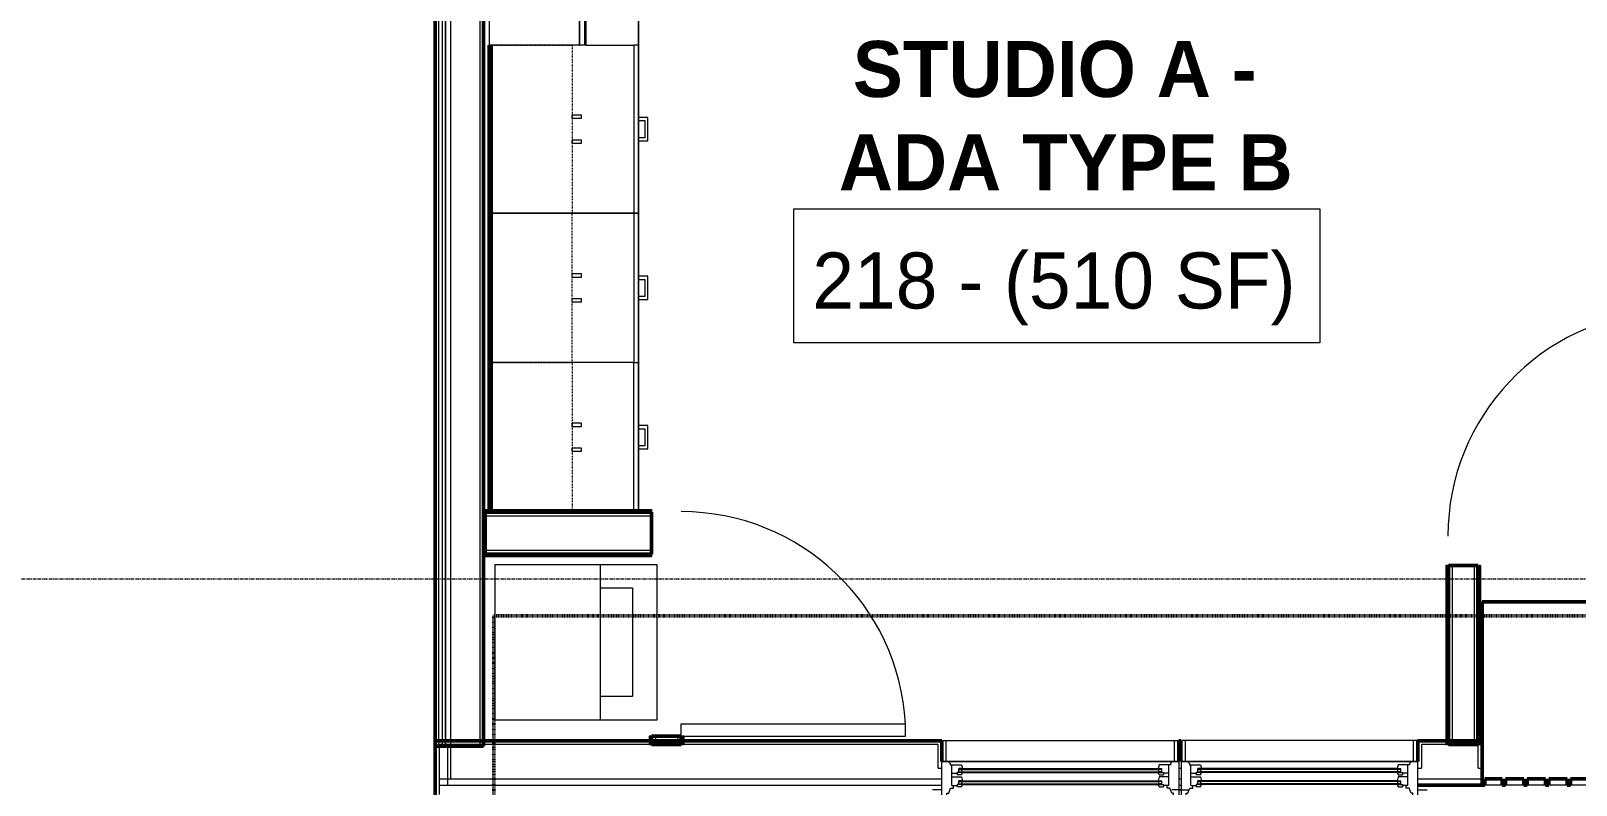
# Model space of a CAD drawing. Header units: inches. Extents: x -4235 to -464, y 9767 to 12344.
# Drawn here: x -3475.2 to -3227.1, y 11249.1 to 11370.3 of the extents above; entities that cross this region are included whole.
import ezdxf

# ---------------------------------------------------------------- set-up
doc = ezdxf.new("R2010")
doc.units = ezdxf.units.IN
doc.header["$MEASUREMENT"] = 0
for name, pattern in [('Dash', [0.25, 0.125, -0.125]), ('Dash 1_16_', [0.125, 0.0625, -0.0625]), ('Grid Line 1_2_', [0.875, 0.5, -0.125, 0.125, -0.125])]:
    doc.linetypes.add(name, pattern=pattern)
for name, color, linetype, lineweight in [('0-1', 7, 'Continuous', 5), ('0-2', 254, 'Continuous', 9), ('A-AREA-IDEN', 2, 'Continuous', 9), ('A-DOOR-1', 7, 'Continuous', 9), ('A-DOOR-2', 130, 'Continuous', 20), ('A-FLOR-4', 192, 'Continuous', 9), ('A-GENM', 5, 'Continuous', 9), ('A-GENM-5', 5, 'Continuous', 50), ('A-GLAZ-1', 151, 'Continuous', 9), ('A-GLAZ-2', 151, 'Continuous', 20), ('A-WALL', 113, 'Continuous', 13), ('A-WALL-1', 250, 'Continuous', 50), ('A-WALL-2', 50, 'Continuous', 13), ('A-WALL-3', 10, 'Continuous', 9), ('A-WALL-4', 254, 'Continuous', 9), ('A-WALL-5', 7, 'Continuous', 9), ('A-WALL-6', 113, 'Continuous', 9), ('A-WALL-7', 113, 'Continuous', 50), ('C-PROP-LINE-1', 91, 'Dash 1_16_', 50), ('I-WALL-1', 250, 'Continuous', 50), ('I-WALL-2', 10, 'Continuous', 9), ('I-WALL-3', 254, 'Continuous', 9), ('P-SANR-FIXT-1', 7, 'Continuous', 9), ('Q-CASE-1', 10, 'Continuous', 9), ('Q-CASE-2', 254, 'Continuous', 9), ('Q-CASE-3', 7, 'Continuous', 9), ('Q-CASE-4', 7, 'Dash', 9), ('S-GRID-1', 1, 'Grid Line 1_2_', 9)]:
    doc.layers.add(name, color=color, linetype=linetype, lineweight=lineweight)
doc.styles.add('Century Gothic', font='ufonts.com_century-gothic.ttf', dxfattribs={"height": 9})
doc.styles.add('Century Gothic_B', font='GOTHICB.TTF', dxfattribs={"height": 9})

# ---------------------------------------------------------------- blocks, each defined once
blk = doc.blocks.new('Basic Wall _ INT - W4BØF - _5_8 GYP - 2X4 WOOD_BATT_ - 5_8 GYP_ - ___-3184029-BACKGROUND - 2ND FLOOR')
at = {"layer": 'A-WALL-3'}
for p, q in [((-3242.85, 11255.64), (-3242.85, 11256.22)), ((-3242.85, 11255.64), (-3242.83, 11255.64)), ((-3242.71, 11255.64), (-3242.65, 11255.64)), ((-3242.64, 11255.64), (-3242.5, 11255.64)), ((-3242.5, 11256.24), (-3242.5, 11255.64)), ((-3242.5, 11255.64), (-3242.44, 11255.64))]:
    blk.add_line(p, q, dxfattribs=at)
at = {"layer": 'A-WALL-4'}
for p, q in [((-3242.83, 11284.39), (-3242.85, 11284.39)), ((-3242.85, 11256.26), (-3242.85, 11284.39)), ((-3242.65, 11284.39), (-3242.71, 11284.39)), ((-3242.5, 11284.39), (-3242.64, 11284.39)), ((-3242.44, 11284.39), (-3242.5, 11284.39)), ((-3242.5, 11284.39), (-3242.5, 11256.26)), ((-3242.81, 11255.64), (-3242.85, 11255.64)), ((-3242.72, 11255.64), (-3242.81, 11255.64)), ((-3242.72, 11255.64), (-3242.72, 11256.23)), ((-3242.44, 11255.64), (-3242.72, 11255.64)), ((-3242.44, 11256.25), (-3242.44, 11255.64))]:
    blk.add_line(p, q, dxfattribs=at)
at = {"layer": 'A-WALL-5'}
for p, q in [((-3242.85, 11284.39), (-3242.81, 11284.39)), ((-3242.81, 11284.39), (-3242.72, 11284.39)), ((-3242.72, 11256.26), (-3242.72, 11284.39)), ((-3242.72, 11284.39), (-3242.44, 11284.39)), ((-3242.44, 11284.39), (-3242.44, 11256.26))]:
    blk.add_line(p, q, dxfattribs=at)
blk = doc.blocks.new('Basic Wall _ INT - W4BØF - _5_8 GYP - 2X4 WOOD_BATT_ - 5_8 GYP_ - ___-3184030-BACKGROUND - 2ND FLOOR')
at = {"layer": 'A-WALL-3'}
for p, q in [((-3248.01, 11255.64), (-3247.95, 11255.64)), ((-3247.95, 11256.26), (-3247.95, 11255.64)), ((-3247.95, 11255.64), (-3247.81, 11255.64)), ((-3247.8, 11255.64), (-3247.74, 11255.64)), ((-3247.62, 11255.64), (-3247.6, 11255.64)), ((-3247.6, 11255.64), (-3247.6, 11256.26))]:
    blk.add_line(p, q, dxfattribs=at)
at = {"layer": 'A-WALL-4'}
for p, q in [((-3247.95, 11284.39), (-3248.01, 11284.39)), ((-3247.81, 11284.39), (-3247.95, 11284.39)), ((-3247.95, 11284.39), (-3247.95, 11256.26)), ((-3247.74, 11284.39), (-3247.8, 11284.39)), ((-3247.6, 11284.39), (-3247.62, 11284.39)), ((-3247.6, 11256.26), (-3247.6, 11284.39)), ((-3248.01, 11256.26), (-3248.01, 11255.64)), ((-3247.72, 11255.64), (-3248.01, 11255.64)), ((-3247.72, 11256.26), (-3247.72, 11255.64)), ((-3247.64, 11255.64), (-3247.72, 11255.64)), ((-3247.6, 11255.64), (-3247.64, 11255.64))]:
    blk.add_line(p, q, dxfattribs=at)
at = {"layer": 'A-WALL-5'}
for p, q in [((-3248.01, 11284.39), (-3247.72, 11284.39)), ((-3248.01, 11284.39), (-3248.01, 11256.26)), ((-3247.72, 11284.39), (-3247.72, 11256.26)), ((-3247.72, 11284.39), (-3247.64, 11284.39)), ((-3247.64, 11284.39), (-3247.6, 11284.39))]:
    blk.add_line(p, q, dxfattribs=at)
blk = doc.blocks.new('SWING - SINGLE - FLUSH - 36_ x 80_ - OFFSET PIVOT DOOR AT MAGIC PAK AND WASHER_DRYER-3199414-BACKGROUND - 2ND FLOOR')
at = {"layer": 'A-DOOR-1'}
blk.add_arc((18, 2.37), 36.07, 93.1789, 180, dxfattribs=at)
at = {"layer": 'A-DOOR-2'}
for p, q in [((16, 2.37), (16, 38.39)), ((18, 38.39), (16, 38.39)), ((18, 2.37), (18, 38.39)), ((18, 2.37), (16, 2.37))]:
    blk.add_line(p, q, dxfattribs=at)
blk = doc.blocks.new('Basic Wall _ INT - W4BØF - _5_8 GYP - 2X4 WOOD_BATT_ - 5_8 GYP_ - ___-3184033-BACKGROUND - 2ND FLOOR')
at = {"layer": 'A-WALL-3'}
for p, q in [((-3375.67, 11256.98), (-3375.67, 11256.98)), ((-3375.96, 11255.64), (-3375.9, 11255.64)), ((-3375.9, 11256.26), (-3375.9, 11255.64)), ((-3375.9, 11255.64), (-3375.75, 11255.64)), ((-3375.75, 11255.64), (-3375.69, 11255.64)), ((-3375.67, 11255.64), (-3375.67, 11255.64)), ((-3375.57, 11255.64), (-3375.55, 11255.64)), ((-3375.55, 11255.64), (-3375.55, 11256.26))]:
    blk.add_line(p, q, dxfattribs=at)
at = {"layer": 'A-WALL-4'}
for p, q in [((-3375.9, 11256.98), (-3375.96, 11256.98)), ((-3375.75, 11256.98), (-3375.9, 11256.98)), ((-3375.9, 11256.98), (-3375.9, 11256.26)), ((-3375.69, 11256.98), (-3375.75, 11256.98)), ((-3375.55, 11256.98), (-3375.57, 11256.98)), ((-3375.55, 11256.26), (-3375.55, 11256.98)), ((-3375.96, 11256.26), (-3375.96, 11255.64)), ((-3375.67, 11255.64), (-3375.96, 11255.64)), ((-3375.67, 11256.26), (-3375.67, 11255.64)), ((-3375.59, 11255.64), (-3375.67, 11255.64)), ((-3375.55, 11255.64), (-3375.59, 11255.64))]:
    blk.add_line(p, q, dxfattribs=at)
at = {"layer": 'A-WALL-5'}
for p, q in [((-3375.96, 11256.98), (-3375.67, 11256.98)), ((-3375.96, 11256.98), (-3375.96, 11256.26)), ((-3375.67, 11256.98), (-3375.67, 11256.26)), ((-3375.67, 11256.98), (-3375.59, 11256.98)), ((-3375.59, 11256.98), (-3375.55, 11256.98))]:
    blk.add_line(p, q, dxfattribs=at)
blk = doc.blocks.new('Basic Wall _ INT - W4BØF - _5_8 GYP - 2X4 WOOD_BATT_ - 5_8 GYP_ - ___-3184034-BACKGROUND - 2ND FLOOR')
at = {"layer": 'A-WALL-3'}
for p, q in [((-3370.8, 11255.64), (-3370.8, 11256.26)), ((-3370.8, 11255.64), (-3370.77, 11255.64)), ((-3370.67, 11255.64), (-3370.68, 11255.64)), ((-3370.66, 11255.64), (-3370.6, 11255.64)), ((-3370.59, 11255.64), (-3370.45, 11255.64)), ((-3370.45, 11256.26), (-3370.45, 11255.64)), ((-3370.45, 11255.64), (-3370.38, 11255.64))]:
    blk.add_line(p, q, dxfattribs=at)
at = {"layer": 'A-WALL-4'}
for p, q in [((-3370.77, 11256.98), (-3370.8, 11256.98)), ((-3370.8, 11256.26), (-3370.8, 11256.98)), ((-3370.68, 11256.98), (-3370.67, 11256.98)), ((-3370.6, 11256.98), (-3370.66, 11256.98)), ((-3370.45, 11256.98), (-3370.59, 11256.98)), ((-3370.38, 11256.98), (-3370.45, 11256.98)), ((-3370.45, 11256.98), (-3370.45, 11256.28)), ((-3370.75, 11255.64), (-3370.8, 11255.64)), ((-3370.68, 11255.64), (-3370.75, 11255.64)), ((-3370.67, 11255.64), (-3370.67, 11256.26)), ((-3370.38, 11255.64), (-3370.67, 11255.64)), ((-3370.38, 11256.26), (-3370.38, 11255.64))]:
    blk.add_line(p, q, dxfattribs=at)
at = {"layer": 'A-WALL-5'}
for p, q in [((-3370.8, 11256.98), (-3370.75, 11256.98)), ((-3370.75, 11256.98), (-3370.68, 11256.98)), ((-3370.67, 11256.26), (-3370.67, 11256.98)), ((-3370.67, 11256.98), (-3370.38, 11256.98)), ((-3370.38, 11256.98), (-3370.38, 11256.26))]:
    blk.add_line(p, q, dxfattribs=at)
blk = doc.blocks.new('Basic Wall _ INT - W6BØF - _5_8 GYP - 2X6 WOOD_BATT_ - 5_8 GYP_ - ___-3184048-BACKGROUND - 2ND FLOOR')
at = {"layer": 'A-WALL-3'}
for p, q in [((-3401.67, 11293.39), (-3401.3, 11293.39)), ((-3401.67, 11293.33), (-3401.3, 11293.33)), ((-3401.3, 11292.98), (-3401.67, 11292.98)), ((-3401.3, 11293.11), (-3401.65, 11293.11)), ((-3401.3, 11293.33), (-3377.67, 11293.33)), ((-3377.67, 11292.98), (-3401.3, 11292.98))]:
    blk.add_line(p, q, dxfattribs=at)
at = {"layer": 'A-WALL-4'}
for p, q in [((-3402.3, 11293.39), (-3402.3, 11293.33)), ((-3402.3, 11293.33), (-3402.3, 11293.19)), ((-3402.3, 11293.33), (-3401.67, 11293.33)), ((-3402.3, 11293.18), (-3402.3, 11293.12)), ((-3402.3, 11293), (-3402.3, 11292.98)), ((-3401.67, 11292.98), (-3402.3, 11292.98)), ((-3401.3, 11293.39), (-3377.67, 11293.39)), ((-3377.67, 11293.11), (-3401.3, 11293.11)), ((-3377.67, 11293.33), (-3375.55, 11293.33)), ((-3375.55, 11292.98), (-3377.67, 11292.98)), ((-3375.55, 11293.33), (-3375.55, 11293.39)), ((-3375.55, 11293.19), (-3375.55, 11293.33)), ((-3375.55, 11293.12), (-3375.55, 11293.18)), ((-3375.55, 11292.98), (-3375.55, 11293))]:
    blk.add_line(p, q, dxfattribs=at)
at = {"layer": 'A-WALL-5'}
for p, q in [((-3402.3, 11293.11), (-3402.3, 11293.39)), ((-3402.3, 11293.39), (-3401.67, 11293.39)), ((-3401.67, 11293.11), (-3402.3, 11293.11)), ((-3402.3, 11293.02), (-3402.3, 11293.11)), ((-3402.3, 11292.98), (-3402.3, 11293.02)), ((-3377.67, 11293.39), (-3375.55, 11293.39)), ((-3375.55, 11293.11), (-3377.67, 11293.11)), ((-3375.55, 11293.39), (-3375.55, 11293.11)), ((-3375.55, 11293.11), (-3375.55, 11293.02)), ((-3375.55, 11293.02), (-3375.55, 11292.98))]:
    blk.add_line(p, q, dxfattribs=at)
blk = doc.blocks.new('Basic Wall _ INT - W6BØF - _5_8 GYP - 2X6 WOOD_BATT_ - 5_8 GYP_ - ___-3184047-BACKGROUND - 2ND FLOOR')
at = {"layer": 'A-WALL-4'}
for p, q in [((-3402.3, 11286.23), (-3402.3, 11286.21)), ((-3375.55, 11286.23), (-3402.3, 11286.23)), ((-3402.3, 11286.09), (-3402.3, 11286.03)), ((-3375.55, 11286.21), (-3375.55, 11286.23)), ((-3375.55, 11286.03), (-3375.55, 11286.09)), ((-3402.3, 11286.03), (-3402.3, 11285.88)), ((-3402.3, 11285.88), (-3402.3, 11285.82)), ((-3402.3, 11285.88), (-3375.55, 11285.88)), ((-3375.55, 11285.88), (-3375.55, 11286.03)), ((-3375.55, 11285.82), (-3375.55, 11285.88))]:
    blk.add_line(p, q, dxfattribs=at)
at = {"layer": 'A-WALL-5'}
for p, q in [((-3402.3, 11286.19), (-3402.3, 11286.23)), ((-3402.3, 11286.11), (-3402.3, 11286.19)), ((-3402.3, 11286.11), (-3375.55, 11286.11)), ((-3402.3, 11285.82), (-3402.3, 11286.11)), ((-3375.55, 11286.23), (-3375.55, 11286.19)), ((-3375.55, 11286.19), (-3375.55, 11286.11)), ((-3375.55, 11286.11), (-3375.55, 11285.82)), ((-3402.3, 11285.82), (-3375.55, 11285.82))]:
    blk.add_line(p, q, dxfattribs=at)
blk = doc.blocks.new('Stacked Washer and Dryer - 26_x25_ - Private-1352637-BACKGROUND - 2ND FLOOR')
at = {"layer": 'P-SANR-FIXT-1'}
for p, q in [((0, 12.5), (26, 12.5)), ((0, 12.5), (0, -12.5)), ((16.90625, 12.5), (16.90625, -12.5)), ((26, 12.5), (26, -12.5)), ((16.90625, 8.75), (22.09375, 8.75)), ((22.09375, 8.75), (22.09375, -8.75)), ((22.09375, -8.75), (16.90625, -8.75)), ((26, -12.5), (0, -12.5))]:
    blk.add_line(p, q, dxfattribs=at)
blk = doc.blocks.new('30quot_MicrowaveVent_11166 - 70cm miele oven-2322118-BACKGROUND - 2ND FLOOR')
at = {"layer": 'Q-CASE-3'}
for p, q in [((-14.2, -14.49), (-14.2, 0)), ((15.68, 0), (-14.2, 0)), ((15.68, 0), (15.68, -14.49)), ((15.68, -14.49), (-14.2, -14.49)), ((-14.2, -14.61), (15.68, -14.61)), ((-14.2, -15.39), (-14.2, -14.61)), ((15.68, -14.61), (15.68, -15.39)), ((-14.2, -15.6), (-14.2, -15.39)), ((-14.2, -15.39), (15.68, -15.39)), ((-14.2, -15.6), (15.68, -15.6)), ((7.69, -16.55), (7.69, -15.63)), ((7.69, -16.6), (8.88, -16.6)), ((8.88, -15.63), (8.88, -16.55)), ((15.68, -15.39), (15.68, -15.6))]:
    blk.add_line(p, q, dxfattribs=at)
blk = doc.blocks.new('Base Cabinet 3 Drawer 230 - Base Cabinet 3 Drawer 230 27_-V180-BACKGROUND - 2ND FLOOR')
at = {"layer": 'Q-CASE-1'}
for p, q in [((-12.76, -0.38), (-12.76, 0)), ((-12.76, 0), (14.24, 0)), ((-1.14, -24), (-0.64, -24)), ((-1.14, -24), (-0.64, -24)), ((2.61, -24), (2.11, -24)), ((2.61, -24), (2.11, -24))]:
    blk.add_line(p, q, dxfattribs=at)
at = {"layer": 'Q-CASE-2'}
for p, q in [((-12.76, -23.25), (-12.76, -0.38)), ((14.24, -14.49), (14.24, -14.61)), ((14.24, -15.6), (14.24, -23.25)), ((-12.76, -23.25), (-12.76, -24)), ((14.24, -23.25), (-12.76, -23.25)), ((-12.76, -24), (14.24, -24)), ((-1.14, -24), (-0.64, -24)), ((2.61, -24), (2.11, -24)), ((14.24, -24), (14.24, -23.25))]:
    blk.add_line(p, q, dxfattribs=at)
at = {"layer": 'Q-CASE-3'}
for p, q in [((-1.14, -24), (-1.14, -25.5)), ((-0.64, -25), (-0.64, -24)), ((2.11, -24), (2.11, -25)), ((2.61, -25.5), (2.61, -24)), ((-1.14, -25.5), (2.61, -25.5)), ((2.11, -25), (-0.64, -25))]:
    blk.add_line(p, q, dxfattribs=at)
blk = doc.blocks.new('Base Cabinet 3 Drawer 230 - Base Cabinet 3 Drawer 230 24_-V181-BACKGROUND - 2ND FLOOR')
at = {"layer": 'Q-CASE-1'}
for p, q in [((-11.26, -0.38), (-11.26, 0)), ((-11.26, 0), (12.74, 0)), ((12.74, 0), (12.74, -0.38)), ((-1.14, -24), (-0.64, -24)), ((-1.14, -24), (-0.64, -24)), ((2.61, -24), (2.11, -24)), ((2.61, -24), (2.11, -24))]:
    blk.add_line(p, q, dxfattribs=at)
at = {"layer": 'Q-CASE-2'}
for p, q in [((-11.26, -23.25), (-11.26, -0.38)), ((12.74, -0.38), (12.74, -23.25)), ((-11.26, -23.25), (-11.26, -24)), ((12.74, -23.25), (-11.26, -23.25)), ((-11.26, -24), (12.74, -24)), ((-1.14, -24), (-0.64, -24)), ((2.61, -24), (2.11, -24)), ((12.74, -24), (12.74, -23.25))]:
    blk.add_line(p, q, dxfattribs=at)
at = {"layer": 'Q-CASE-3'}
for p, q in [((-1.14, -24), (-1.14, -25.5)), ((-0.64, -25), (-0.64, -24)), ((2.11, -24), (2.11, -25)), ((2.61, -25.5), (2.61, -24)), ((-1.14, -25.5), (2.61, -25.5)), ((2.11, -25), (-0.64, -25))]:
    blk.add_line(p, q, dxfattribs=at)
blk = doc.blocks.new('Base Cabinet 3 Drawer 230 - Base Cabinet 3 Drawer 230 24_-V184-BACKGROUND - 2ND FLOOR')
at = {"layer": 'Q-CASE-1'}
for p, q in [((-0.64, 24), (-1.14, 24)), ((-0.64, 24), (-1.14, 24)), ((2.11, 24), (2.61, 24)), ((2.11, 24), (2.61, 24)), ((12.74, 24), (12.74, 23.25)), ((12.74, 0.38), (12.74, 23.25)), ((-11.26, 0.38), (-11.26, 0)), ((12.74, 0), (12.74, 0.38)), ((-11.26, 0), (12.74, 0))]:
    blk.add_line(p, q, dxfattribs=at)
at = {"layer": 'Q-CASE-2'}
for p, q in [((-11.26, 24), (12.74, 24)), ((-11.26, 23.25), (-11.26, 24)), ((12.74, 23.25), (-11.26, 23.25)), ((-11.26, 23.25), (-11.26, 0.38)), ((-0.64, 24), (-1.14, 24)), ((2.11, 24), (2.61, 24))]:
    blk.add_line(p, q, dxfattribs=at)
at = {"layer": 'Q-CASE-3'}
for p, q in [((2.61, 25.5), (-1.14, 25.5)), ((-1.14, 25.5), (-1.14, 24)), ((-0.64, 24), (-0.64, 25)), ((-0.64, 25), (2.11, 25)), ((2.11, 25), (2.11, 24)), ((2.61, 24), (2.61, 25.5))]:
    blk.add_line(p, q, dxfattribs=at)
blk = doc.blocks.new('300 Series Wall Hung Cabinet_302 - 27_ X 24_-2766376-BACKGROUND - 2ND FLOOR')
at = {"layer": 'Q-CASE-3'}
for p, q in [((-1.76, 14.69), (-2.25, 14.69)), ((-2.25, 14.69), (-2.25, 13.19)), ((-1.76, 13.19), (-2.25, 13.19)), ((-1.76, 13.19), (-1.76, 14.69)), ((2.24, 14.69), (1.75, 14.69)), ((1.75, 14.69), (1.75, 13.19)), ((2.24, 13.19), (1.75, 13.19)), ((2.24, 13.19), (2.24, 14.69))]:
    blk.add_line(p, q, dxfattribs=at)
at = {"layer": 'Q-CASE-4'}
for p, q in [((-13.5, 0.19), (-13.5, 13.19)), ((-13.5, 13.19), (13.5, 13.19)), ((13.5, 13.19), (13.5, 0.19)), ((13.5, 0.19), (-13.5, 0.19))]:
    blk.add_line(p, q, dxfattribs=at)
blk = doc.blocks.new('300 Series Wall Hung Cabinet_302 - 24_ X 24_-2588623-BACKGROUND - 2ND FLOOR')
at = {"layer": 'Q-CASE-3'}
for p, q in [((-2.25, -13.19), (-1.76, -13.19)), ((-2.25, -13.19), (-2.25, -14.69)), ((-2.25, -14.69), (-1.76, -14.69)), ((-1.76, -14.69), (-1.76, -13.19)), ((1.75, -13.19), (2.24, -13.19)), ((1.75, -13.19), (1.75, -14.69)), ((1.75, -14.69), (2.24, -14.69)), ((2.24, -14.69), (2.24, -13.19))]:
    blk.add_line(p, q, dxfattribs=at)
at = {"layer": 'Q-CASE-4'}
for p, q in [((12, -0.19), (-12, -0.19)), ((-12, -0.19), (-12, -13.19)), ((12, -13.19), (12, -0.19)), ((-12, -13.19), (12, -13.19))]:
    blk.add_line(p, q, dxfattribs=at)
blk = doc.blocks.new('300 Series Wall Hung Cabinet_302 - 24_ X 24_-2590484-BACKGROUND - 2ND FLOOR')
at = {"layer": 'Q-CASE-3'}
for p, q in [((-1.76, 14.69), (-2.25, 14.69)), ((-2.25, 14.69), (-2.25, 13.19)), ((-1.76, 13.19), (-2.25, 13.19)), ((-1.76, 13.19), (-1.76, 14.69)), ((2.24, 14.69), (1.75, 14.69)), ((1.75, 14.69), (1.75, 13.19)), ((2.24, 13.19), (1.75, 13.19)), ((2.24, 13.19), (2.24, 14.69))]:
    blk.add_line(p, q, dxfattribs=at)
at = {"layer": 'Q-CASE-4'}
for p, q in [((-12, 0.19), (-12, 13.19)), ((-12, 13.19), (12, 13.19)), ((12, 13.19), (12, 0.19)), ((12, 0.19), (-12, 0.19))]:
    blk.add_line(p, q, dxfattribs=at)
blk = doc.blocks.new('CTR - 1st Phase - Unit Layouts_rvt-1-BACKGROUND - 2ND FLOOR')
at = {"layer": 'A-WALL-1'}
for p, q in [((-3401.67, 11367.98), (-3401.67, 11292.98)), ((-3401.3, 11292.98), (-3401.3, 11367.98)), ((-3375.55, 11292.98), (-3402.3, 11292.98)), ((-3402.3, 11292.98), (-3402.3, 11286.23)), ((-3401.67, 11292.98), (-3401.3, 11292.98)), ((-3375.55, 11286.23), (-3375.55, 11292.98)), ((-3402.3, 11286.23), (-3375.55, 11286.23)), ((-3242.85, 11284.39), (-3247.6, 11284.39)), ((-3247.6, 11284.39), (-3247.6, 11255.64)), ((-3242.85, 11255.64), (-3242.85, 11284.39)), ((-3370.8, 11256.98), (-3375.55, 11256.98)), ((-3375.55, 11256.98), (-3375.55, 11255.64)), ((-3370.8, 11255.64), (-3370.8, 11256.98)), ((-3375.55, 11255.64), (-3374.92, 11255.64)), ((-3374.92, 11255.64), (-3371.42, 11255.64)), ((-3371.42, 11255.64), (-3370.8, 11255.64)), ((-3247.6, 11255.64), (-3246.97, 11255.64)), ((-3246.97, 11255.64), (-3243.47, 11255.64)), ((-3243.47, 11255.64), (-3242.85, 11255.64))]:
    blk.add_line(p, q, dxfattribs=at)
at = {"layer": 'A-WALL-2'}
for p, q in [((-3402.3, 11292.36), (-3375.55, 11292.36)), ((-3402.3, 11286.86), (-3375.55, 11286.86)), ((-3246.97, 11284.39), (-3246.97, 11256.27)), ((-3243.47, 11284.39), (-3243.47, 11256.27)), ((-3374.92, 11256.98), (-3374.92, 11256.27)), ((-3371.42, 11256.98), (-3371.42, 11256.27)), ((-3374.92, 11256.27), (-3371.42, 11256.27)), ((-3246.97, 11256.27), (-3243.47, 11256.27))]:
    blk.add_line(p, q, dxfattribs=at)
at = {"layer": 'A-WALL-3'}
for p, q in [((-3401.67, 11292.98), (-3402.3, 11292.98)), ((-3401.3, 11292.98), (-3401.67, 11292.98)), ((-3401.3, 11292.98), (-3401.67, 11292.98)), ((-3377.67, 11292.98), (-3401.3, 11292.98)), ((-3375.55, 11292.98), (-3377.67, 11292.98)), ((-3402.3, 11286.23), (-3375.55, 11286.23)), ((-3247.6, 11284.39), (-3247.6, 11256.26)), ((-3242.85, 11256.26), (-3242.85, 11284.39)), ((-3375.55, 11256.98), (-3375.55, 11256.26)), ((-3370.8, 11256.26), (-3370.8, 11256.98)), ((-3375.55, 11256.26), (-3375.55, 11255.64)), ((-3370.8, 11255.64), (-3375.55, 11255.64)), ((-3370.8, 11255.64), (-3370.8, 11256.26)), ((-3247.6, 11256.26), (-3247.6, 11255.64)), ((-3242.85, 11255.64), (-3247.6, 11255.64)), ((-3242.85, 11255.64), (-3242.85, 11256.22))]:
    blk.add_line(p, q, dxfattribs=at)
at = {"layer": 'A-WALL-4'}
for p, q in [((-3401.67, 11367.98), (-3401.67, 11292.98)), ((-3401.3, 11292.98), (-3401.3, 11367.98)), ((-3402.3, 11286.23), (-3402.3, 11292.98)), ((-3375.55, 11292.98), (-3375.55, 11286.23)), ((-3247.6, 11284.39), (-3242.85, 11284.39)), ((-3375.55, 11256.98), (-3370.8, 11256.98))]:
    blk.add_line(p, q, dxfattribs=at)
at = {"layer": 'A-WALL-6'}
for p, q in [((-3377.67, 11292.98), (-3377.67, 11423.24)), ((-3377.67, 11423.24), (-3377.67, 11292.98)), ((-3401.67, 11367.98), (-3401.67, 11292.98)), ((-3401.67, 11292.98), (-3401.67, 11367.98)), ((-3401.67, 11292.98), (-3401.3, 11292.98)), ((-3401.3, 11292.98), (-3401.67, 11292.98)), ((-3401.3, 11292.98), (-3377.67, 11292.98)), ((-3377.67, 11292.98), (-3401.3, 11292.98))]:
    blk.add_line(p, q, dxfattribs=at)
at = {"layer": '0-2'}
for name, p, rotation in [('30quot_MicrowaveVent_11166 - 70cm miele oven-2322118-BACKGROUND - 2ND FLOOR', (-3401.67, 11382.18), 90.00000000000742), ('Base Cabinet 3 Drawer 230 - Base Cabinet 3 Drawer 230 27_-V180-BACKGROUND - 2ND FLOOR', (-3401.67, 11353.74), 89.99999999996197), ('300 Series Wall Hung Cabinet_302 - 27_ X 24_-2766376-BACKGROUND - 2ND FLOOR', (-3401.49, 11354.48), 270.0000000000061), ('Base Cabinet 3 Drawer 230 - Base Cabinet 3 Drawer 230 24_-V181-BACKGROUND - 2ND FLOOR', (-3401.67, 11328.24), 89.99999999996197), ('300 Series Wall Hung Cabinet_302 - 24_ X 24_-2588623-BACKGROUND - 2ND FLOOR', (-3401.49, 11328.98), 90.00000000000617), ('Base Cabinet 3 Drawer 230 - Base Cabinet 3 Drawer 230 24_-V184-BACKGROUND - 2ND FLOOR', (-3401.67, 11305.72), 270.0000000000516), ('300 Series Wall Hung Cabinet_302 - 24_ X 24_-2590484-BACKGROUND - 2ND FLOOR', (-3401.49, 11304.98), 270.0000000000061), ('SWING - SINGLE - FLUSH - 36_ x 80_ - OFFSET PIVOT DOOR AT MAGIC PAK AND WASHER_DRYER-3199414-BACKGROUND - 2ND FLOOR', (-3373.17, 11274.98), 269.9999999999608)]:
    blk.add_blockref(name, p, dxfattribs=dict(at, rotation=rotation))
for name, p in [('SWING - SINGLE - FLUSH - 36_ x 80_ - OFFSET PIVOT DOOR AT MAGIC PAK AND WASHER_DRYER-3199414-BACKGROUND - 2ND FLOOR', (-3229.6, 11286.76)), ('Basic Wall _ INT - W6BØF - _5_8 GYP - 2X6 WOOD_BATT_ - 5_8 GYP_ - ___-3184048-BACKGROUND - 2ND FLOOR', (0, 0)), ('Basic Wall _ INT - W6BØF - _5_8 GYP - 2X6 WOOD_BATT_ - 5_8 GYP_ - ___-3184047-BACKGROUND - 2ND FLOOR', (0, 0)), ('Stacked Washer and Dryer - 26_x25_ - Private-1352637-BACKGROUND - 2ND FLOOR', (-3400.71, 11272.08)), ('Basic Wall _ INT - W4BØF - _5_8 GYP - 2X4 WOOD_BATT_ - 5_8 GYP_ - ___-3184030-BACKGROUND - 2ND FLOOR', (0, 0)), ('Basic Wall _ INT - W4BØF - _5_8 GYP - 2X4 WOOD_BATT_ - 5_8 GYP_ - ___-3184029-BACKGROUND - 2ND FLOOR', (0, 0)), ('Basic Wall _ INT - W4BØF - _5_8 GYP - 2X4 WOOD_BATT_ - 5_8 GYP_ - ___-3184033-BACKGROUND - 2ND FLOOR', (0, 0)), ('Basic Wall _ INT - W4BØF - _5_8 GYP - 2X4 WOOD_BATT_ - 5_8 GYP_ - ___-3184034-BACKGROUND - 2ND FLOOR', (0, 0))]:
    blk.add_blockref(name, p, dxfattribs=at)
blk = doc.blocks.new('CTR - 1st Phase - Common Walls_rvt-1-BACKGROUND - 2ND FLOOR')
at = {"layer": 'A-WALL-2'}
for p, q in [((-3409.8, 11647.86), (-3409.8, 11255.36)), ((-3409.17, 11647.24), (-3409.17, 11255.36)), ((-3408.67, 11646.74), (-3408.67, 11255.36)), ((-3403.17, 11641.24), (-3403.17, 11255.36))]:
    blk.add_line(p, q, dxfattribs=at)
at = {"layer": 'I-WALL-1'}
for p, q in [((-3410.3, 11648.36), (-3410.3, 11255.36)), ((-3402.55, 11255.36), (-3402.55, 11640.61)), ((-3410.3, 11255.36), (-3402.55, 11255.36))]:
    blk.add_line(p, q, dxfattribs=at)
at = {"layer": 'I-WALL-2'}
for p, q in [((-3410.3, 11256.26), (-3410.3, 11255.36)), ((-3402.55, 11255.36), (-3410.28, 11255.36)), ((-3402.55, 11255.36), (-3402.55, 11256.26))]:
    blk.add_line(p, q, dxfattribs=at)
at = {"layer": 'I-WALL-3'}
for p, q in [((-3410.3, 11648.36), (-3410.3, 11256.26)), ((-3402.55, 11256.26), (-3402.55, 11640.61))]:
    blk.add_line(p, q, dxfattribs=at)
blk = doc.blocks.new('Window-Double_Hung-Andersen-400_Series-Tilt_Wash - DOUBLE HUNG - REVERSE COTTAGE - 2ND FLOOR-2888385-BACKGROUND - 2ND FLOOR')
at = {"layer": 'A-GLAZ-1'}
for p, q in [((-16.29, 2.5), (-15.7, 2.5)), ((-15.82, 2.5), (-15.82, 2.12)), ((-15.7, 2.62), (15.7, 2.62)), ((-15.7, 2.5), (15.7, 2.5)), ((16.29, 2.5), (15.7, 2.5)), ((15.82, 2.5), (15.82, 2.12)), ((-16.29, 2.12), (-15.7, 2.12)), ((-16.29, 0.56), (-15.7, 0.56)), ((-16.29, 0.19), (-15.7, 0.19)), ((-15.82, 0.56), (-15.82, 0.19)), ((-15.7, 2.12), (15.7, 2.12)), ((-15.7, 2), (15.7, 2)), ((-15.7, 0.69), (15.7, 0.69)), ((-15.7, 0.56), (15.7, 0.56)), ((-15.7, 0.19), (15.7, 0.19)), ((-15.7, 0.06), (15.7, 0.06)), ((16.29, 2.12), (15.7, 2.12)), ((16.29, 0.56), (15.7, 0.56)), ((16.29, 0.19), (15.7, 0.19)), ((15.82, 0.56), (15.82, 0.19)), ((-19.01, -3.94), (-19.01, -2.44)), ((-19.01, -2.44), (-18.95, -2.44)), ((18.95, -1.06), (-18.95, -1.06)), ((-18.95, -1.06), (-18.95, -4.44)), ((-18.32, -1.06), (-18.32, -4.44)), ((18.32, -1.06), (18.32, -4.44)), ((18.95, -4.44), (18.95, -1.06)), ((18.95, -2.44), (19.01, -2.44)), ((19.01, -2.44), (19.01, -3.94)), ((-18.95, -3.94), (-19.01, -3.94)), ((-18.95, -4.44), (18.95, -4.44)), ((19.01, -3.94), (18.95, -3.94))]:
    blk.add_line(p, q, dxfattribs=at)
at = {"layer": 'A-GLAZ-2'}
for p, q in [((-19.01, 3.44), (-20.51, 3.44)), ((19.01, 4.81), (-19.01, 4.81)), ((-19.01, 4.81), (-19.01, -1.06)), ((-18.2, 4.81), (-18.2, 4)), ((-18.2, 4), (-17.92, 4)), ((-17.92, 4), (-17.61, 3.19)), ((-17.61, 3.19), (-17.14, 3.19)), ((-17.42, 2.75), (-16.57, 2.75)), ((-17.42, 2.75), (-17.42, -0.56)), ((-17.14, 3.19), (-17.14, 2.75)), ((-15.86, 2.97), (-16.57, 2.97)), ((-16.57, 2.62), (-16.57, 2.97)), ((-15.7, 2.62), (-16.57, 2.62)), ((-16.29, 2.62), (-16.29, 2)), ((-15.86, 2.97), (-15.7, 2.62)), ((15.86, 2.97), (15.7, 2.62)), ((15.7, 2.62), (16.57, 2.62)), ((15.86, 2.97), (16.57, 2.97)), ((16.29, 2.62), (16.29, 2)), ((16.57, 2.62), (16.57, 2.97)), ((17.42, 2.75), (16.57, 2.75)), ((17.14, 3.19), (17.14, 2.75)), ((17.61, 3.19), (17.14, 3.19)), ((17.42, 2.75), (17.42, -0.56)), ((17.92, 4), (17.61, 3.19)), ((18.2, 4), (17.92, 4)), ((18.2, 4.81), (18.2, 4)), ((19.01, -1.06), (19.01, 4.81)), ((19.01, 3.44), (20.51, 3.44)), ((-17.42, 1.37), (-15.86, 1.37)), ((-17.42, 0.81), (-16.57, 0.81)), ((-15.86, 1.03), (-16.57, 1.03)), ((-16.57, 0.69), (-16.57, 1.03)), ((-15.7, 0.69), (-16.57, 0.69)), ((-15.7, 2), (-16.29, 2)), ((-16.29, 0.69), (-16.29, 0.06)), ((-15.7, 0.06), (-16.29, 0.06)), ((-15.86, 1.37), (-15.7, 2)), ((-15.86, 1.03), (-15.7, 0.69)), ((-15.86, -0.56), (-15.7, 0.06)), ((15.7, 2), (16.29, 2)), ((15.86, 1.37), (15.7, 2)), ((15.86, 1.03), (15.7, 0.69)), ((15.7, 0.69), (16.57, 0.69)), ((15.7, 0.06), (16.29, 0.06)), ((15.86, -0.56), (15.7, 0.06)), ((17.42, 1.37), (15.86, 1.37)), ((15.86, 1.03), (16.57, 1.03)), ((16.29, 0.69), (16.29, 0.06)), ((16.57, 0.69), (16.57, 1.03)), ((17.42, 0.81), (16.57, 0.81)), ((-19.01, -1.06), (19.01, -1.06)), ((-17.67, -0.78), (-18, -1.06)), ((-17.67, -0.78), (-17.67, -0.56)), ((-17.67, -0.56), (-15.86, -0.56)), ((17.67, -0.56), (15.86, -0.56)), ((17.67, -0.78), (17.67, -0.56)), ((17.67, -0.78), (18, -1.06))]:
    blk.add_line(p, q, dxfattribs=at)
blk = doc.blocks.new('Window-Double_Hung-Andersen-400_Series-Tilt_Wash - DOUBLE HUNG - REVERSE COTTAGE - 2ND FLOOR-2888466-BACKGROUND - 2ND FLOOR')
at = {"layer": 'A-GLAZ-1'}
for p, q in [((-19.01, 2.44), (-19.01, 3.94)), ((-19.01, 3.94), (-18.95, 3.94)), ((-18.95, 4.44), (18.95, 4.44)), ((-18.95, 1.06), (-18.95, 4.44)), ((-18.32, 1.06), (-18.32, 4.44)), ((18.32, 1.06), (18.32, 4.44)), ((18.95, 4.44), (18.95, 1.06)), ((18.95, 3.94), (19.01, 3.94)), ((19.01, 3.94), (19.01, 2.44)), ((-18.95, 2.44), (-19.01, 2.44)), ((18.95, 1.06), (-18.95, 1.06)), ((19.01, 2.44), (18.95, 2.44)), ((-16.29, -0.19), (-15.7, -0.19)), ((-16.29, -0.56), (-15.7, -0.56)), ((-16.29, -2.13), (-15.7, -2.13)), ((-15.82, -0.56), (-15.82, -0.19)), ((-15.82, -2.5), (-15.82, -2.13)), ((-15.7, -0.06), (15.7, -0.06)), ((-15.7, -0.19), (15.7, -0.19)), ((-15.7, -0.56), (15.7, -0.56)), ((-15.7, -0.69), (15.7, -0.69)), ((-15.7, -2), (15.7, -2)), ((-15.7, -2.13), (15.7, -2.13)), ((16.29, -0.19), (15.7, -0.19)), ((16.29, -0.56), (15.7, -0.56)), ((16.29, -2.13), (15.7, -2.13)), ((15.82, -0.56), (15.82, -0.19)), ((15.82, -2.5), (15.82, -2.13)), ((-16.29, -2.5), (-15.7, -2.5)), ((-15.7, -2.5), (15.7, -2.5)), ((-15.7, -2.63), (15.7, -2.63)), ((16.29, -2.5), (15.7, -2.5))]:
    blk.add_line(p, q, dxfattribs=at)
at = {"layer": 'A-GLAZ-2'}
for p, q in [((-19.01, 1.06), (19.01, 1.06)), ((-19.01, -4.81), (-19.01, 1.06)), ((-17.67, 0.78), (-18, 1.06)), ((-17.67, 0.78), (-17.67, 0.56)), ((-17.67, 0.56), (-15.86, 0.56)), ((-17.42, -2.75), (-17.42, 0.56)), ((-15.86, 0.56), (-15.7, -0.06)), ((15.86, 0.56), (15.7, -0.06)), ((17.67, 0.56), (15.86, 0.56)), ((17.42, -2.75), (17.42, 0.56)), ((17.67, 0.78), (18, 1.06)), ((17.67, 0.78), (17.67, 0.56)), ((19.01, 1.06), (19.01, -4.81)), ((-17.42, -0.81), (-16.57, -0.81)), ((-17.42, -1.38), (-15.86, -1.38)), ((-16.57, -0.69), (-16.57, -1.03)), ((-15.7, -0.69), (-16.57, -0.69)), ((-15.86, -1.03), (-16.57, -1.03)), ((-16.29, -0.69), (-16.29, -0.06)), ((-15.7, -0.06), (-16.29, -0.06)), ((-16.29, -2.63), (-16.29, -2)), ((-15.7, -2), (-16.29, -2)), ((-15.86, -1.03), (-15.7, -0.69)), ((-15.86, -1.38), (-15.7, -2)), ((15.7, -0.06), (16.29, -0.06)), ((15.86, -1.03), (15.7, -0.69)), ((15.7, -0.69), (16.57, -0.69)), ((15.86, -1.38), (15.7, -2)), ((15.7, -2), (16.29, -2)), ((15.86, -1.03), (16.57, -1.03)), ((17.42, -1.38), (15.86, -1.38)), ((16.29, -0.69), (16.29, -0.06)), ((16.29, -2.63), (16.29, -2)), ((16.57, -0.69), (16.57, -1.03)), ((17.42, -0.81), (16.57, -0.81)), ((-19.01, -3.44), (-20.51, -3.44)), ((19.01, -4.81), (-19.01, -4.81)), ((-18.2, -4), (-17.92, -4)), ((-18.2, -4.81), (-18.2, -4)), ((-17.92, -4), (-17.61, -3.19)), ((-17.61, -3.19), (-17.14, -3.19)), ((-17.42, -2.75), (-16.57, -2.75)), ((-17.14, -3.19), (-17.14, -2.75)), ((-16.57, -2.63), (-16.57, -2.97)), ((-15.7, -2.63), (-16.57, -2.63)), ((-15.86, -2.97), (-16.57, -2.97)), ((-15.86, -2.97), (-15.7, -2.63)), ((15.86, -2.97), (15.7, -2.63)), ((15.7, -2.63), (16.57, -2.63)), ((15.86, -2.97), (16.57, -2.97)), ((16.57, -2.63), (16.57, -2.97)), ((17.42, -2.75), (16.57, -2.75)), ((17.14, -3.19), (17.14, -2.75)), ((17.61, -3.19), (17.14, -3.19)), ((17.92, -4), (17.61, -3.19)), ((18.2, -4), (17.92, -4)), ((18.2, -4.81), (18.2, -4)), ((19.01, -3.44), (20.51, -3.44))]:
    blk.add_line(p, q, dxfattribs=at)
blk = doc.blocks.new('V-Series_EWC4_SPVU_RFA_2015 - 2ND AND 3RD FLOOR-2226480-BACKGROUND - 2ND FLOOR')
at = {"layer": 'A-GENM'}
for p, q in [((-3858.97, 11732.03), (-3858.97, 11734.83)), ((-3858.97, 11728.55), (-3858.97, 11731.53)), ((-3858.97, 11725.06), (-3858.97, 11728.05)), ((-3858.97, 11721.58), (-3858.97, 11724.56)), ((-3858.97, 11718.09), (-3858.97, 11721.08)), ((-3858.97, 11714.61), (-3858.97, 11717.59)), ((-3858.97, 11711.12), (-3858.97, 11714.11)), ((-3858.97, 11707.83), (-3858.97, 11710.62))]:
    blk.add_line(p, q, dxfattribs=at)
at = {"layer": 'A-GENM-5'}
for p, q in [((-3829.54, 11735.26), (-3858.97, 11735.26)), ((-3858.97, 11735.26), (-3858.97, 11734.83)), ((-3829.54, 11707.39), (-3829.54, 11735.26)), ((-3858.97, 11734.83), (-3857.97, 11734.83)), ((-3857.97, 11734.83), (-3857.97, 11732.03)), ((-3857.97, 11732.03), (-3858.97, 11732.03)), ((-3858.97, 11732.03), (-3858.97, 11731.53)), ((-3858.97, 11731.53), (-3857.97, 11731.53)), ((-3857.97, 11731.53), (-3857.97, 11728.55)), ((-3857.97, 11728.55), (-3858.97, 11728.55)), ((-3858.97, 11728.55), (-3858.97, 11728.05)), ((-3858.97, 11728.05), (-3857.97, 11728.05)), ((-3857.97, 11728.05), (-3857.97, 11725.06)), ((-3857.97, 11725.06), (-3858.97, 11725.06)), ((-3858.97, 11725.06), (-3858.97, 11724.56)), ((-3858.97, 11724.56), (-3857.97, 11724.56)), ((-3857.97, 11724.56), (-3857.97, 11721.58)), ((-3857.97, 11721.58), (-3858.97, 11721.58)), ((-3858.97, 11721.58), (-3858.97, 11721.08)), ((-3858.97, 11721.08), (-3857.97, 11721.08)), ((-3857.97, 11721.08), (-3857.97, 11718.09)), ((-3857.97, 11718.09), (-3858.97, 11718.09)), ((-3858.97, 11718.09), (-3858.97, 11717.59)), ((-3858.97, 11717.59), (-3857.97, 11717.59)), ((-3857.97, 11717.59), (-3857.97, 11714.61)), ((-3857.97, 11714.61), (-3858.97, 11714.61)), ((-3858.97, 11714.61), (-3858.97, 11714.11)), ((-3858.97, 11714.11), (-3857.97, 11714.11)), ((-3857.97, 11714.11), (-3857.97, 11711.12)), ((-3857.97, 11711.12), (-3858.97, 11711.12)), ((-3858.97, 11711.12), (-3858.97, 11710.62)), ((-3858.97, 11710.62), (-3857.97, 11710.62)), ((-3857.97, 11710.62), (-3857.97, 11707.83)), ((-3857.97, 11707.83), (-3858.97, 11707.83)), ((-3858.97, 11707.83), (-3858.97, 11707.39)), ((-3858.97, 11707.39), (-3829.54, 11707.39))]:
    blk.add_line(p, q, dxfattribs=at)
blk = doc.blocks.new('Family - ___-2835903-BACKGROUND - 2ND FLOOR')
at = {"layer": 'C-PROP-LINE-1'}
for p, q in [((-2096.82, 11276.29), (-3400.92, 11276.29)), ((-3400.92, 11276.29), (-3400.92, 10822.49))]:
    blk.add_line(p, q, dxfattribs=at)

msp = doc.modelspace()

# ---------------------------------------------------------------- linework, layer by layer
at = {"layer": 'A-AREA-IDEN', "flags": 128}
msp.add_lwpolyline([(-3352.74, 11341.67), (-3268.24, 11341.67), (-3268.24, 11320.17), (-3352.74, 11320.17)], close=True, dxfattribs=at)
at = {"layer": 'A-FLOR-4'}
for p, q in [((-3408.67, 11256.26), (-3408.67, 11546.99)), ((-3407.86, 11542.99), (-3407.86, 11256.26)), ((-3408.67, 11255.64), (-3408.67, 11256.25)), ((-3408.3, 11250.17), (-3408.3, 11255.64)), ((-3407.86, 11256.25), (-3407.86, 11250.18)), ((-3408.3, 11249.16), (-3408.3, 11250.14))]:
    msp.add_line(p, q, dxfattribs=at)
at = {"layer": 'A-WALL'}
for p, q in [((-3409.67, 11255.64), (-3409.67, 11247.64)), ((-3329.56, 11255.64), (-3409.67, 11255.64)), ((-3329.56, 11251.83), (-3329.56, 11255.64)), ((-3251.89, 11255.64), (-3251.89, 11251.83)), ((-3242.81, 11255.64), (-3251.89, 11255.64)), ((-3242.81, 11251.83), (-3242.81, 11255.64)), ((-3329.56, 11251.83), (-3328.94, 11251.83)), ((-3290.91, 11251.83), (-3290.54, 11251.83)), ((-3252.51, 11251.83), (-3251.89, 11251.83)), ((-3242.81, 11251.83), (-3242.19, 11251.83)), ((-3409.67, 11250.14), (-3328.94, 11250.14)), ((-3409.67, 11249.14), (-3328.94, 11249.14)), ((-3290.91, 11250.14), (-3290.54, 11250.14)), ((-3290.91, 11249.14), (-3290.54, 11249.14)), ((-3252.51, 11250.14), (-3242.19, 11250.14))]:
    msp.add_line(p, q, dxfattribs=at)
at = {"layer": 'A-WALL-6'}
for p, q in [((-3328.94, 11256.26), (-3328.87, 11256.26)), ((-3290.97, 11256.26), (-3290.91, 11256.26)), ((-3290.54, 11256.26), (-3290.47, 11256.26)), ((-3252.57, 11256.26), (-3252.51, 11256.26))]:
    msp.add_line(p, q, dxfattribs=at)
at = {"layer": 'A-WALL-7'}
for p, q in [((-3328.94, 11256.26), (-3410.3, 11256.26)), ((-3410.3, 11256.26), (-3410.3, 11247.39)), ((-3328.94, 11252.89), (-3328.94, 11256.26)), ((-3290.54, 11256.26), (-3290.91, 11256.26)), ((-3290.91, 11256.26), (-3290.91, 11252.89)), ((-3290.54, 11252.89), (-3290.54, 11256.26)), ((-3242.19, 11256.26), (-3252.51, 11256.26)), ((-3252.51, 11256.26), (-3252.51, 11252.89)), ((-3242.19, 11249.14), (-3242.19, 11256.26)), ((-3252.51, 11249.14), (-3242.19, 11249.14))]:
    msp.add_line(p, q, dxfattribs=at)
at = {"layer": 'S-GRID-1'}
msp.add_line((-464.45, 11282.19), (-4185.7, 11282.19), dxfattribs=at)

# ---------------------------------------------------------------- block references
at = {"layer": '0-1'}
for name in ['CTR - 1st Phase - Unit Layouts_rvt-1-BACKGROUND - 2ND FLOOR', 'CTR - 1st Phase - Common Walls_rvt-1-BACKGROUND - 2ND FLOOR']:
    msp.add_blockref(name, (0, 0), dxfattribs=at)
at = {"layer": 'A-GENM', "rotation": 89.99999999999993}
msp.add_blockref('V-Series_EWC4_SPVU_RFA_2015 - 2ND AND 3RD FLOOR-2226480-BACKGROUND - 2ND FLOOR', (8493.08, 15108.11), dxfattribs=at)
at = {"layer": 'A-GLAZ-1'}
msp.add_blockref('Window-Double_Hung-Andersen-400_Series-Tilt_Wash - DOUBLE HUNG - REVERSE COTTAGE - 2ND FLOOR-2888466-BACKGROUND - 2ND FLOOR', (-3309.92, 11251.83), dxfattribs=at)
at = {"layer": 'A-GLAZ-1', "rotation": 180}
msp.add_blockref('Window-Double_Hung-Andersen-400_Series-Tilt_Wash - DOUBLE HUNG - REVERSE COTTAGE - 2ND FLOOR-2888385-BACKGROUND - 2ND FLOOR', (-3271.52, 11251.83), dxfattribs=at)
at = {"layer": 'C-PROP-LINE-1'}
msp.add_blockref('Family - ___-2835903-BACKGROUND - 2ND FLOOR', (0, 0), dxfattribs=at)

# ---------------------------------------------------------------- texts
at = {"layer": 'A-AREA-IDEN', "char_height": 9, "attachment_point": 1}
for s, insert, width, style in [('STUDIO A -', (-3343.24, 11368.64), 79.083, 'Century Gothic_B'), ('ADA TYPE B', (-3345.49, 11353.64), 84.537, 'Century Gothic_B'), ('218 - (510 SF)', (-3349.74, 11334.67), 94.839, 'Century Gothic')]:
    msp.add_mtext(s, dxfattribs=dict(at, insert=insert, width=width, style=style))

doc.saveas('drawing.dxf')
